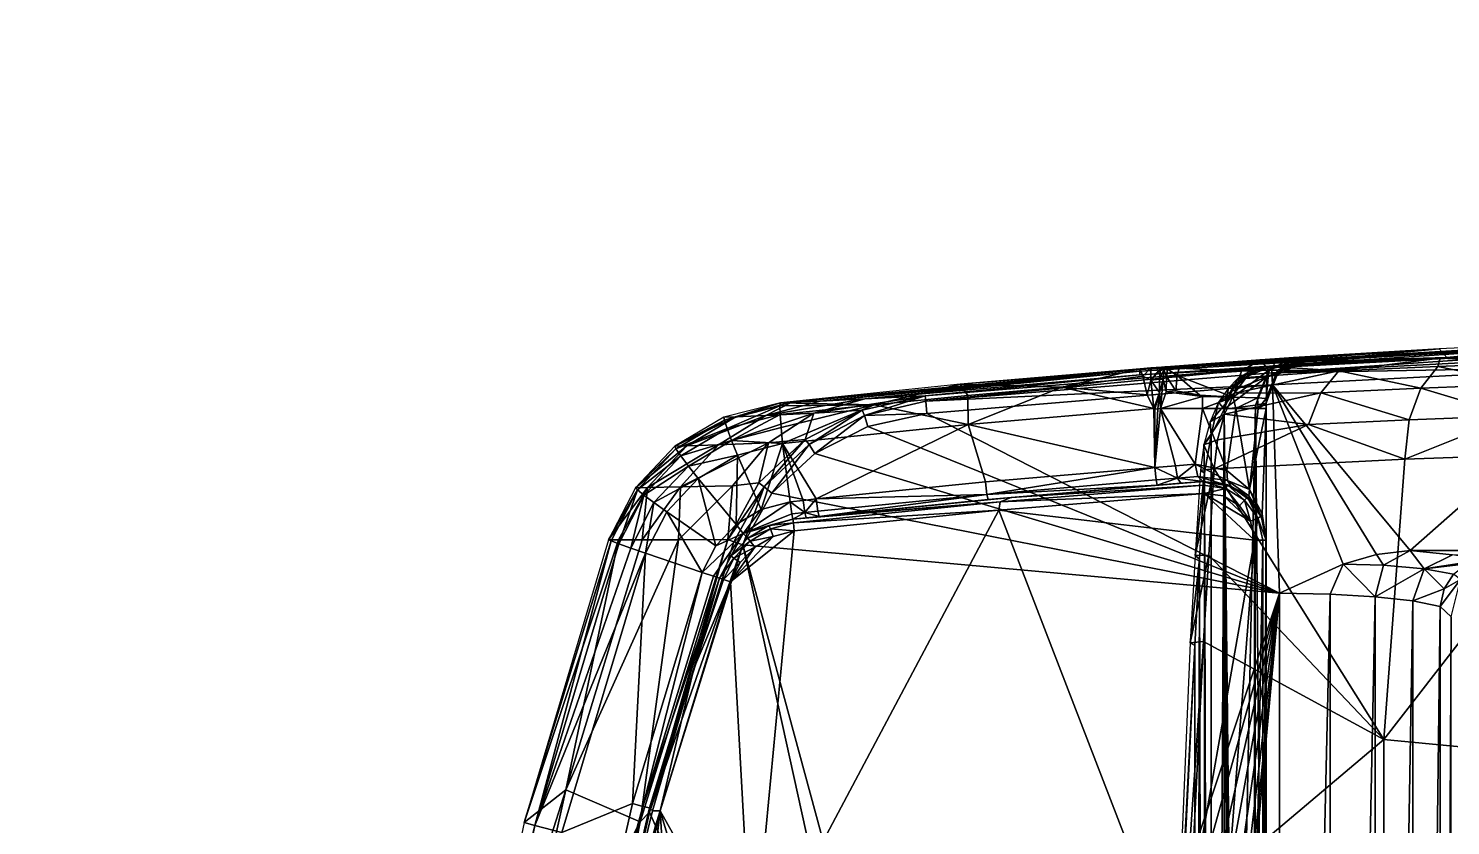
# Model space of a CAD drawing. Units: millimetres at full size, sheet at 1:50. Extents: x -9750 to 9750, y -6680 to 6675.
# Drawn here: x -4336.6 to -4094.4, y 4188.8 to 4324.6 of the extents above; entities that cross this region are included whole.
import ezdxf

# ---------------------------------------------------------------- set-up
doc = ezdxf.new("R2010")
doc.units = ezdxf.units.MM
doc.header["$LTSCALE"] = 50
doc.layers.add('0-A_汎用オブジェクト（実装）', color=4, linetype='Continuous')

msp = doc.modelspace()

# ---------------------------------------------------------------- wipeouts: each hides what was drawn before it
msp.add_wipeout([(-5115.77, 3745.05), (-4015.77, 3745.05), (-4015.77, 5120.05), (-4015.77, 5120.05)])

# ---------------------------------------------------------------- next in the draw order: wipeouts: each hides what was drawn before it
msp.add_wipeout([(-5115.77, 3745.05), (-4015.77, 5120.05), (-5115.77, 5120.05), (-5115.77, 5120.05)])

# ---------------------------------------------------------------- next in the draw order: linework, layer by layer
at = {"layer": '0-A_汎用オブジェクト（実装）'}
for p, q in [((-4125.77, 4261.54), (-4125.77, 4260.68)), ((-4125.77, 4237.35), (-4125.77, 4261.29)), ((-4125.77, 4261.29), (-4125.77, 4157.32)), ((-4125.77, 4261.29), (-4125.77, 4157.32)), ((-4125.77, 4078.44), (-4125.77, 4260.75)), ((-4136.5, 4247.38), (-4140.34, 4247.1)), ((-4132.51, 4246.87), (-4136.5, 4247.38)), ((-4126.56, 4241.32), (-4125.77, 4237.41)), ((-4125.77, 4157.32), (-4125.77, 4237.41)), ((-4125.77, 4237.41), (-4125.77, 4157.32))]:
    msp.add_line(p, q, dxfattribs=at)
for points in [[(-4065.77, 4271.01), (-4065.77, 4271.37), (-4147.28, 4266.51)], [(-4065.77, 4271.37), (-4096.3, 4269.98), (-4147.28, 4266.51)], [(-4147.28, 4265.59), (-4065.77, 4269.95), (-4065.77, 4271.01)], [(-4065.77, 4271.01), (-4147.28, 4266.17), (-4147.28, 4265.59)], [(-4147.28, 4266.51), (-4147.28, 4266.17), (-4065.77, 4271.01)], [(-4096.3, 4269.98), (-4126.82, 4268.13), (-4147.28, 4266.51)], [(-4147.28, 4265.59), (-4065.77, 4269.95), (-4124.86, 4266.84)], [(-4123.53, 4268.35), (-4126.82, 4268.13), (-4096.3, 4269.98)], [(-4065.77, 4269.95), (-4124.86, 4266.84), (-4124.8, 4265.94)], [(-4065.77, 4269.04), (-4065.77, 4269.95), (-4124.8, 4265.94)], [(-4121.12, 4268.51), (-4123.53, 4268.35), (-4096.3, 4269.98)], [(-4119.63, 4268.6), (-4121.12, 4268.51), (-4096.3, 4269.98)], [(-4096.3, 4269.98), (-4119.63, 4268.6), (-4119.12, 4268.62)], [(-4119.12, 4268.37), (-4096.3, 4269.98), (-4119.12, 4268.62)], [(-4119.12, 4267.84), (-4096.3, 4269.98), (-4119.12, 4268.37)], [(-4095.04, 4268.52), (-4096.3, 4269.98), (-4119.12, 4267.84)], [(-4096.3, 4269.98), (-4095.04, 4268.52), (-4065.77, 4271.37)], [(-4065.77, 4271.37), (-4095.04, 4268.52), (-4065.77, 4270.9)], [(-4065.77, 4270.9), (-4095.04, 4268.52), (-4065.77, 4269.49)], [(-4126.82, 4268.13), (-4134.48, 4267.58), (-4147.28, 4266.51)], [(-4147.28, 4266.51), (-4134.48, 4267.58), (-4143.6, 4266.9)], [(-4143.6, 4266.9), (-4140.22, 4267.13), (-4134.48, 4267.58)], [(-4126.82, 4268.13), (-4140.47, 4266.9), (-4140.58, 4266.71)], [(-4126.82, 4268.13), (-4140.58, 4266.71), (-4130, 4266.19)], [(-4140.47, 4266.9), (-4126.82, 4268.13), (-4140.35, 4267.04)], [(-4140.35, 4267.04), (-4126.82, 4268.13), (-4140.22, 4267.13)], [(-4140.22, 4267.13), (-4126.82, 4268.13), (-4134.48, 4267.58)], [(-4125.32, 4266.36), (-4126.82, 4268.13), (-4130, 4266.19)], [(-4125.32, 4266.36), (-4121.12, 4268.51), (-4123.53, 4268.35), (-4125.32, 4266.36), (-4123.53, 4268.35), (-4126.82, 4268.13)], [(-4123.85, 4265.61), (-4119.12, 4267.84), (-4125.69, 4265.24)], [(-4119.12, 4267.84), (-4120.58, 4267.53), (-4125.69, 4265.24)], [(-4125.69, 4265.24), (-4120.58, 4267.53), (-4124.91, 4267.01)], [(-4125.32, 4266.36), (-4119.12, 4268.62), (-4119.63, 4268.6)], [(-4119.12, 4268.62), (-4125.32, 4266.36), (-4123.85, 4266.39)], [(-4125.32, 4266.36), (-4119.63, 4268.6), (-4121.12, 4268.51)], [(-4095.04, 4268.52), (-4120.58, 4267.53), (-4124.91, 4267.01)], [(-4095.04, 4268.52), (-4124.91, 4267.01), (-4096.15, 4268.42)], [(-4113.38, 4266.24), (-4096.15, 4268.42), (-4124.91, 4267.01)], [(-4065.77, 4266.95), (-4065.77, 4269.04), (-4124.8, 4265.94)], [(-4123.86, 4266.3), (-4119.12, 4268.62), (-4123.85, 4266.39)], [(-4123.86, 4266.3), (-4119.12, 4268.37), (-4119.12, 4268.62)], [(-4119.12, 4268.37), (-4123.86, 4266.3), (-4123.86, 4266.01)], [(-4123.86, 4266.01), (-4119.12, 4267.84), (-4119.12, 4268.37)], [(-4119.12, 4267.84), (-4123.86, 4266.01), (-4123.85, 4265.61)], [(-4120.58, 4267.53), (-4095.04, 4268.52), (-4119.12, 4267.84)], [(-4096.15, 4268.42), (-4113.38, 4266.24), (-4096.56, 4267.01)], [(-4079.23, 4267.68), (-4096.15, 4268.42), (-4096.56, 4267.01)], [(-4096.56, 4267.01), (-4081.86, 4264), (-4079.23, 4267.68)], [(-4065.77, 4269.49), (-4095.04, 4268.52), (-4096.15, 4268.42)], [(-4096.15, 4268.42), (-4079.23, 4267.68), (-4065.77, 4269.49)], [(-4208.51, 4260.83), (-4218.13, 4258.36), (-4216.12, 4258.43), (-4208.51, 4260.83), (-4206.58, 4260.89), (-4147.28, 4266.51)], [(-4177.9, 4263.96), (-4208.51, 4260.83), (-4147.28, 4266.51)], [(-4147.28, 4266.51), (-4206.58, 4260.89), (-4201.75, 4261.11)], [(-4201.75, 4261.11), (-4147.28, 4266.17), (-4147.28, 4266.51)], [(-4201.75, 4261.11), (-4194.13, 4261.48), (-4147.28, 4266.17)], [(-4147.28, 4265.59), (-4147.28, 4266.17), (-4194.13, 4261.48)], [(-4194.13, 4261.48), (-4183.83, 4261.99), (-4147.28, 4265.59)], [(-4124.86, 4266.84), (-4183.83, 4261.99), (-4183.74, 4261.08)], [(-4183.83, 4261.99), (-4124.86, 4266.84), (-4147.28, 4265.59)], [(-4183.74, 4261.08), (-4124.8, 4265.94), (-4124.86, 4266.84)], [(-4124.71, 4263.85), (-4124.8, 4265.94), (-4183.74, 4261.08)], [(-4147.28, 4266.51), (-4147.23, 4266.62), (-4177.9, 4263.96)], [(-4177.9, 4263.96), (-4160.55, 4263.48), (-4147.23, 4266.62)], [(-4147.23, 4266.62), (-4160.55, 4263.48), (-4146.8, 4265.34)], [(-4160.55, 4263.48), (-4146.02, 4262.17), (-4146.8, 4265.34)], [(-4143.6, 4266.9), (-4145.41, 4266.76), (-4147.28, 4266.51)], [(-4145.41, 4266.76), (-4147.23, 4266.62), (-4147.28, 4266.51)], [(-4146.8, 4265.34), (-4145.41, 4266.76), (-4147.23, 4266.62)], [(-4145.41, 4266.76), (-4145.42, 4264.68), (-4143.6, 4266.9), (-4145.41, 4266.76), (-4146.8, 4265.34), (-4145.42, 4264.68)], [(-4146.02, 4262.17), (-4145.42, 4264.68), (-4146.8, 4265.34)], [(-4143.6, 4266.9), (-4145.42, 4264.68), (-4143.83, 4266.33)], [(-4143.83, 4266.33), (-4145.42, 4264.68), (-4143.94, 4264.81)], [(-4145.42, 4264.68), (-4143.92, 4262.57), (-4143.94, 4264.81)], [(-4143.21, 4266.43), (-4143.83, 4266.33), (-4143.94, 4264.81)], [(-4143.21, 4266.43), (-4143.94, 4264.81), (-4143.34, 4264.86)], [(-4143.34, 4264.86), (-4143.94, 4264.81), (-4143.92, 4262.57)], [(-4143.76, 4259.82), (-4143.34, 4264.86), (-4143.92, 4262.57)], [(-4143.1, 4266.83), (-4143.6, 4266.9), (-4143.83, 4266.33)], [(-4143.1, 4266.83), (-4143.83, 4266.33), (-4143.16, 4266.66)], [(-4143.83, 4266.33), (-4143.21, 4266.43), (-4143.16, 4266.66)], [(-4142.82, 4262.66), (-4143.34, 4264.86), (-4143.76, 4259.82)], [(-4140.22, 4267.13), (-4143.6, 4266.9), (-4142.4, 4266.96)], [(-4142.4, 4266.96), (-4143.6, 4266.9), (-4143.03, 4266.92)], [(-4143.6, 4266.9), (-4143.1, 4266.83), (-4143.03, 4266.92)], [(-4142.78, 4265.3), (-4143.21, 4266.43), (-4143.34, 4264.86)], [(-4143.34, 4264.86), (-4142.82, 4262.66), (-4142.78, 4265.3)], [(-4142.6, 4266.55), (-4143.16, 4266.66), (-4143.21, 4266.43)], [(-4143.21, 4266.43), (-4142.78, 4265.3), (-4142.6, 4266.55)], [(-4142.54, 4266.74), (-4143.1, 4266.83), (-4143.16, 4266.66)], [(-4143.16, 4266.66), (-4142.6, 4266.55), (-4142.54, 4266.74)], [(-4142.47, 4266.88), (-4143.03, 4266.92), (-4143.1, 4266.83)], [(-4143.1, 4266.83), (-4142.54, 4266.74), (-4142.47, 4266.88)], [(-4143.03, 4266.92), (-4142.47, 4266.88), (-4142.4, 4266.96)], [(-4141.18, 4262.82), (-4142.78, 4265.3), (-4142.82, 4262.66)], [(-4140.95, 4265.45), (-4142.6, 4266.55), (-4142.78, 4265.3)], [(-4142.78, 4265.3), (-4141.18, 4262.82), (-4140.95, 4265.45)], [(-4140.58, 4266.71), (-4142.54, 4266.74), (-4142.6, 4266.55)], [(-4142.6, 4266.55), (-4140.95, 4265.45), (-4140.58, 4266.71)], [(-4140.47, 4266.9), (-4142.47, 4266.88), (-4142.54, 4266.74)], [(-4142.54, 4266.74), (-4140.58, 4266.71), (-4140.47, 4266.9)], [(-4140.35, 4267.04), (-4142.4, 4266.96), (-4142.47, 4266.88)], [(-4142.47, 4266.88), (-4140.47, 4266.9), (-4140.35, 4267.04)], [(-4142.4, 4266.96), (-4140.35, 4267.04), (-4140.22, 4267.13)], [(-4137.08, 4262.13), (-4140.95, 4265.45), (-4141.18, 4262.82)], [(-4130, 4266.19), (-4140.58, 4266.71), (-4140.95, 4265.45)], [(-4130, 4266.19), (-4140.95, 4265.45), (-4131.42, 4261.78)], [(-4131.42, 4261.78), (-4140.95, 4265.45), (-4137.08, 4262.13)], [(-4132.22, 4263.32), (-4133.89, 4260.89), (-4129.16, 4265.14)], [(-4129.16, 4265.14), (-4133.89, 4260.89), (-4131.19, 4262.46)], [(-4132.91, 4259.72), (-4127.57, 4260.38), (-4125.69, 4265.24)], [(-4131.93, 4262.67), (-4132.91, 4259.72), (-4125.69, 4265.24)], [(-4132.91, 4259.72), (-4130.6, 4264.94), (-4131.93, 4262.67)], [(-4130.6, 4264.94), (-4132.22, 4263.32), (-4132.91, 4259.72)], [(-4129.16, 4265.14), (-4130.6, 4264.94), (-4132.22, 4263.32)], [(-4131.93, 4262.67), (-4128.79, 4266.04), (-4130.06, 4264.91)], [(-4128.79, 4266.04), (-4130.6, 4264.94), (-4131.93, 4262.67)], [(-4130.06, 4264.91), (-4131.93, 4262.67), (-4125.69, 4265.24)], [(-4125.32, 4266.36), (-4130, 4266.19), (-4131.42, 4261.78)], [(-4127.23, 4261.66), (-4125.32, 4266.36), (-4131.42, 4261.78)], [(-4131.19, 4262.46), (-4113.38, 4266.24), (-4129.16, 4265.14)], [(-4113.38, 4266.24), (-4131.19, 4262.46), (-4116.46, 4262.53)], [(-4130.6, 4264.94), (-4127.21, 4266.42), (-4128.79, 4266.04)], [(-4127.21, 4266.42), (-4130.6, 4264.94), (-4129.16, 4265.14)], [(-4124.91, 4267.01), (-4130.06, 4264.91), (-4125.69, 4265.24)], [(-4128.79, 4266.04), (-4130.06, 4264.91), (-4124.91, 4267.01)], [(-4129.16, 4265.14), (-4113.38, 4266.24), (-4127.21, 4266.42)], [(-4124.91, 4267.01), (-4128.79, 4266.04), (-4127.21, 4266.42)], [(-4125.69, 4265.24), (-4127.57, 4260.38), (-4125.77, 4260.75)], [(-4125.77, 4261.54), (-4125.32, 4266.36), (-4127.23, 4261.66)], [(-4127.21, 4266.42), (-4113.38, 4266.24), (-4124.91, 4267.01)], [(-4123.85, 4266.39), (-4125.32, 4266.36), (-4125.77, 4261.54)], [(-4125.77, 4261.54), (-4123.86, 4266.3), (-4123.85, 4266.39)], [(-4123.86, 4266.3), (-4125.77, 4261.29), (-4123.86, 4266.01)], [(-4125.77, 4260.75), (-4123.86, 4266.01), (-4125.77, 4261.29)], [(-4123.85, 4265.61), (-4123.86, 4266.01), (-4125.77, 4260.75)], [(-4125.69, 4265.24), (-4125.77, 4260.75), (-4123.85, 4265.61)], [(-4124.8, 4265.94), (-4124.71, 4263.85), (-4065.77, 4266.95)], [(-4101.24, 4235.62), (-4065.77, 4266.95), (-4124.71, 4263.85)], [(-4099.42, 4263.32), (-4113.38, 4266.24), (-4116.46, 4262.53)], [(-4113.38, 4266.24), (-4099.42, 4263.32), (-4096.56, 4267.01)], [(-4101.24, 4235.62), (-4065.77, 4235.62), (-4065.77, 4266.95)], [(-4081.86, 4264), (-4096.56, 4267.01), (-4099.42, 4263.32)], [(-4208.51, 4260.83), (-4192.56, 4260.48), (-4177.9, 4263.96)], [(-4176.56, 4262.05), (-4177.9, 4263.96), (-4192.56, 4260.48)], [(-4183.74, 4261.08), (-4183.54, 4259.01), (-4124.71, 4263.85)], [(-4124.71, 4263.85), (-4183.54, 4259.01), (-4123.49, 4228.39)], [(-4160.55, 4263.48), (-4177.9, 4263.96), (-4176.56, 4262.05)], [(-4176.53, 4257.09), (-4160.55, 4263.48), (-4176.56, 4262.05)], [(-4160.55, 4263.48), (-4176.53, 4257.09), (-4144.89, 4259.81)], [(-4146.02, 4262.17), (-4160.55, 4263.48), (-4144.89, 4259.81)], [(-4144.89, 4259.81), (-4145.42, 4264.68), (-4146.02, 4262.17)], [(-4143.92, 4262.57), (-4145.42, 4264.68), (-4144.89, 4259.81)], [(-4144.72, 4259.72), (-4143.92, 4262.57), (-4144.89, 4259.81)], [(-4144.24, 4259.77), (-4143.92, 4262.57), (-4144.72, 4259.72)], [(-4143.92, 4262.57), (-4144.24, 4259.77), (-4143.76, 4259.82)], [(-4143.76, 4259.82), (-4136.63, 4261.87), (-4142.82, 4262.66)], [(-4142.82, 4262.66), (-4136.63, 4261.87), (-4141.18, 4262.82)], [(-4141.18, 4262.82), (-4136.63, 4261.87), (-4137.08, 4262.13)], [(-4131.19, 4262.46), (-4133.89, 4260.89), (-4135.32, 4257.59)], [(-4131.19, 4262.46), (-4135.32, 4257.59), (-4132.85, 4258.85)], [(-4132.91, 4259.72), (-4132.22, 4263.32), (-4133.89, 4260.89)], [(-4132.85, 4258.85), (-4116.46, 4262.53), (-4131.19, 4262.46)], [(-4132.85, 4258.85), (-4118.6, 4257.09), (-4116.46, 4262.53)], [(-4112.67, 4233.32), (-4106.98, 4234.98), (-4124.71, 4263.85)], [(-4124.71, 4263.85), (-4123.49, 4228.39), (-4112.67, 4233.32)], [(-4124.71, 4263.85), (-4106.98, 4234.98), (-4101.24, 4235.62)], [(-4101.42, 4257.9), (-4116.46, 4262.53), (-4118.6, 4257.09)], [(-4116.46, 4262.53), (-4101.42, 4257.9), (-4099.42, 4263.32)], [(-4083.71, 4258.59), (-4099.42, 4263.32), (-4101.42, 4257.9)], [(-4099.42, 4263.32), (-4083.71, 4258.59), (-4081.86, 4264)], [(-4218.13, 4258.36), (-4218.05, 4257.83), (-4208.51, 4260.83)], [(-4218.05, 4257.83), (-4208.6, 4260.28), (-4208.51, 4260.83)], [(-4217.59, 4256.44), (-4208.6, 4260.28), (-4218.05, 4257.83)], [(-4217.59, 4256.44), (-4208.55, 4258.79), (-4208.6, 4260.28)], [(-4206.58, 4260.89), (-4216.12, 4258.43), (-4210.96, 4258.67)], [(-4216.12, 4258.43), (-4206.58, 4260.89), (-4208.51, 4260.83)], [(-4210.96, 4258.67), (-4202.81, 4259.04), (-4194.13, 4261.48)], [(-4194.13, 4261.48), (-4201.75, 4261.11), (-4210.96, 4258.67)], [(-4210.96, 4258.67), (-4201.75, 4261.11), (-4206.58, 4260.89)], [(-4208.6, 4260.28), (-4192.56, 4260.48), (-4208.51, 4260.83)], [(-4208.55, 4258.79), (-4192.56, 4260.48), (-4208.6, 4260.28)], [(-4192.56, 4260.48), (-4208.55, 4258.79), (-4208.38, 4256.58)], [(-4208.12, 4253.88), (-4192.56, 4260.48), (-4208.38, 4256.58)], [(-4176.53, 4257.09), (-4192.56, 4260.48), (-4208.12, 4253.88)], [(-4194.6, 4259.56), (-4183.83, 4261.99), (-4202.81, 4259.04)], [(-4183.83, 4261.99), (-4194.13, 4261.48), (-4202.81, 4259.04)], [(-4183.83, 4261.99), (-4194.6, 4259.56), (-4194.2, 4258.65)], [(-4183.74, 4261.08), (-4183.83, 4261.99), (-4194.2, 4258.65)], [(-4183.54, 4259.01), (-4183.74, 4261.08), (-4194.2, 4258.65)], [(-4192.56, 4260.48), (-4176.53, 4257.09), (-4176.56, 4262.05)], [(-4136.63, 4261.87), (-4143.76, 4259.82), (-4136.64, 4259.82)], [(-4136.63, 4261.87), (-4131.42, 4261.78), (-4137.08, 4262.13)], [(-4136.64, 4259.82), (-4131.42, 4261.78), (-4136.63, 4261.87)], [(-4130.93, 4259.82), (-4131.42, 4261.78), (-4136.64, 4259.82)], [(-4133.89, 4260.89), (-4135.32, 4257.59), (-4135.14, 4255.32)], [(-4133.89, 4260.89), (-4135.14, 4255.32), (-4132.91, 4259.72)], [(-4127.57, 4260.38), (-4132.91, 4259.72), (-4131.13, 4090.93)], [(-4131.42, 4261.78), (-4130.93, 4259.82), (-4127.23, 4261.66)], [(-4131.13, 4090.93), (-4127.74, 4087.83), (-4127.57, 4260.38)], [(-4127.14, 4259.82), (-4127.23, 4261.66), (-4130.93, 4259.82)], [(-4127.57, 4260.38), (-4127.74, 4087.83), (-4126.03, 4082.47)], [(-4126.03, 4082.47), (-4125.77, 4260.75), (-4127.57, 4260.38)], [(-4127.23, 4261.66), (-4127.14, 4259.82), (-4125.77, 4261.54)], [(-4127.14, 4259.82), (-4125.77, 4260.68), (-4125.77, 4261.54)], [(-4125.77, 4260.68), (-4127.14, 4259.82), (-4125.77, 4259.82)], [(-4126.03, 4082.47), (-4125.83, 4080.52), (-4125.77, 4260.75)], [(-4125.83, 4080.52), (-4125.77, 4078.44), (-4125.77, 4260.75)], [(-4226.51, 4253.4), (-4224.45, 4253.47), (-4216.12, 4258.43)], [(-4216.12, 4258.43), (-4218.13, 4258.36), (-4226.51, 4253.4)], [(-4226.51, 4253.4), (-4218.05, 4257.83), (-4218.13, 4258.36)], [(-4226.51, 4253.4), (-4226.29, 4252.94), (-4218.05, 4257.83)], [(-4217.59, 4256.44), (-4218.05, 4257.83), (-4226.29, 4252.94)], [(-4224.45, 4253.47), (-4219.07, 4253.67), (-4210.96, 4258.67)], [(-4210.96, 4258.67), (-4216.12, 4258.43), (-4224.45, 4253.47)], [(-4219.07, 4253.67), (-4210.55, 4253.97), (-4202.81, 4259.04)], [(-4202.81, 4259.04), (-4210.96, 4258.67), (-4219.07, 4253.67)], [(-4216.82, 4254.4), (-4208.55, 4258.79), (-4217.59, 4256.44)], [(-4216.82, 4254.4), (-4208.38, 4256.58), (-4208.55, 4258.79)], [(-4204.29, 4254.56), (-4202.81, 4259.04), (-4210.55, 4253.97)], [(-4194.6, 4259.56), (-4204.29, 4254.56), (-4203.62, 4253.71)], [(-4204.29, 4254.56), (-4194.6, 4259.56), (-4202.81, 4259.04)], [(-4194.6, 4259.56), (-4203.62, 4253.71), (-4194.2, 4258.65)], [(-4194.2, 4258.65), (-4203.62, 4253.71), (-4202.65, 4252.19)], [(-4194.2, 4258.65), (-4202.65, 4252.19), (-4193.61, 4256.77)], [(-4194.2, 4258.65), (-4193.61, 4256.77), (-4183.54, 4259.01)], [(-4183.54, 4259.01), (-4193.61, 4256.77), (-4123.49, 4228.39)], [(-4144.72, 4249.78), (-4144.89, 4259.81), (-4176.53, 4257.09)], [(-4144.89, 4259.81), (-4144.72, 4249.78), (-4144.72, 4259.72)], [(-4144.24, 4259.77), (-4144.72, 4249.78), (-4143.76, 4259.82)], [(-4141.24, 4250.09), (-4143.76, 4259.82), (-4144.72, 4249.78)], [(-4144.72, 4249.78), (-4144.24, 4259.77), (-4144.72, 4259.72)], [(-4137.9, 4250.38), (-4143.76, 4259.82), (-4141.24, 4250.09)], [(-4137.9, 4250.38), (-4136.64, 4259.82), (-4143.76, 4259.82)], [(-4136.64, 4259.82), (-4137.9, 4250.38), (-4132.5, 4249.3)], [(-4132.5, 4249.3), (-4130.93, 4259.82), (-4136.64, 4259.82)], [(-4132.85, 4258.85), (-4135.32, 4257.59), (-4136.38, 4253.66)], [(-4132.85, 4258.85), (-4136.38, 4253.66), (-4134.05, 4254.49)], [(-4135.32, 4257.59), (-4136.38, 4253.66), (-4135.14, 4255.32)], [(-4132.91, 4259.72), (-4135.14, 4255.32), (-4135.14, 3827.41)], [(-4135.14, 3827.41), (-4132.91, 3823.02), (-4132.91, 4259.72)], [(-4118.6, 4257.09), (-4132.85, 4258.85), (-4134.05, 4254.49)], [(-4131.41, 4091.03), (-4131.13, 4090.93), (-4132.91, 4259.72)], [(-4131.69, 4091.12), (-4131.41, 4091.03), (-4132.91, 4259.72)], [(-4132.91, 4259.72), (-4132.91, 3823.02), (-4131.69, 3991.61)], [(-4131.69, 3991.61), (-4131.69, 4091.12), (-4132.91, 4259.72)], [(-4130.93, 4259.82), (-4132.5, 4249.3), (-4128.64, 4246.06)], [(-4130.93, 4259.82), (-4128.64, 4246.06), (-4127.14, 4259.82)], [(-4128.64, 4246.06), (-4125.77, 4259.82), (-4127.14, 4259.82)], [(-4125.77, 4259.82), (-4128.64, 4246.06), (-4126.47, 4241.9)], [(-4125.77, 4259.82), (-4126.47, 4241.9), (-4125.77, 4237.35)], [(-4118.6, 4257.09), (-4102.19, 4251.19), (-4101.42, 4257.9)], [(-4102.19, 4251.19), (-4083.71, 4258.59), (-4101.42, 4257.9)], [(-4083.71, 4258.59), (-4102.19, 4251.19), (-4067.77, 4252.39)], [(-4225.46, 4251.76), (-4217.59, 4256.44), (-4226.29, 4252.94)], [(-4216.82, 4254.4), (-4217.59, 4256.44), (-4225.46, 4251.76)], [(-4216.82, 4254.4), (-4208.12, 4253.88), (-4208.38, 4256.58)], [(-4202.39, 4244.43), (-4176.53, 4257.09), (-4208.12, 4253.88)], [(-4193.61, 4256.77), (-4202.65, 4252.19), (-4123.49, 4228.39)], [(-4176.53, 4257.09), (-4202.39, 4244.43), (-4173.58, 4247.32)], [(-4144.72, 4249.78), (-4176.53, 4257.09), (-4173.58, 4247.32)], [(-4136.38, 4253.66), (-4136.3, 4248.83), (-4135.14, 4255.32)], [(-4135.14, 3827.41), (-4135.14, 4255.32), (-4136.3, 4248.83)], [(-4118.6, 4257.09), (-4134.05, 4254.49), (-4134.66, 4249.57)], [(-4102.19, 4251.19), (-4118.6, 4257.09), (-4134.66, 4249.57)], [(-4233.2, 4246.31), (-4237.75, 4237.48), (-4231.11, 4246.36), (-4233.2, 4246.31), (-4231.11, 4246.36), (-4224.45, 4253.47)], [(-4224.45, 4253.47), (-4226.51, 4253.4), (-4233.2, 4246.31)], [(-4233.2, 4246.31), (-4226.29, 4252.94), (-4226.51, 4253.4)], [(-4233.2, 4246.31), (-4232.86, 4245.97), (-4226.29, 4252.94)], [(-4225.46, 4251.76), (-4226.29, 4252.94), (-4232.86, 4245.97)], [(-4231.11, 4246.36), (-4225.54, 4246.48), (-4219.07, 4253.67)], [(-4219.07, 4253.67), (-4224.45, 4253.47), (-4231.11, 4246.36)], [(-4225.54, 4246.48), (-4216.68, 4246.65), (-4210.55, 4253.97)], [(-4210.55, 4253.97), (-4219.07, 4253.67), (-4225.54, 4246.48)], [(-4224.16, 4250.03), (-4216.82, 4254.4), (-4225.46, 4251.76)], [(-4224.16, 4250.03), (-4215.81, 4251.9), (-4216.82, 4254.4)], [(-4216.82, 4254.4), (-4215.81, 4251.9), (-4208.12, 4253.88)], [(-4210.55, 4253.97), (-4216.68, 4246.65), (-4212.16, 4247.16)], [(-4211.77, 4242.65), (-4208.12, 4253.88), (-4215.81, 4251.9)], [(-4204.29, 4254.56), (-4211.27, 4246.47), (-4203.62, 4253.71), (-4204.29, 4254.56), (-4212.16, 4247.16), (-4211.27, 4246.47)], [(-4210.55, 4253.97), (-4212.16, 4247.16), (-4204.29, 4254.56)], [(-4208.12, 4253.88), (-4211.77, 4242.65), (-4206.85, 4243.94)], [(-4203.62, 4253.71), (-4211.27, 4246.47), (-4209.98, 4245.41)], [(-4203.62, 4253.71), (-4209.98, 4245.41), (-4202.65, 4252.19)], [(-4204.62, 4244.19), (-4208.12, 4253.88), (-4206.85, 4243.94)], [(-4202.39, 4244.43), (-4208.12, 4253.88), (-4204.62, 4244.19)], [(-4136.38, 4253.66), (-4136.95, 4249.32), (-4136.3, 4248.83)], [(-4136.38, 4253.66), (-4136.95, 4249.32), (-4134.66, 4249.57)], [(-4134.05, 4254.49), (-4136.38, 4253.66), (-4134.66, 4249.57)], [(-4231.75, 4245.1), (-4225.46, 4251.76), (-4232.86, 4245.97)], [(-4224.16, 4250.03), (-4225.46, 4251.76), (-4231.75, 4245.1)], [(-4224.16, 4250.03), (-4222.51, 4247.93), (-4215.81, 4251.9)], [(-4216.06, 4240.09), (-4215.81, 4251.9), (-4222.51, 4247.93)], [(-4215.81, 4251.9), (-4216.06, 4240.09), (-4211.77, 4242.65)], [(-4202.65, 4252.19), (-4209.98, 4245.41), (-4123.49, 4228.39)], [(-4141.24, 4250.09), (-4140.89, 4247.96), (-4137.9, 4250.38)], [(-4140.89, 4247.96), (-4137.41, 4248.23), (-4137.9, 4250.38)], [(-4137.41, 4248.23), (-4131.73, 4246.56), (-4132.35, 4247.57), (-4137.41, 4248.23), (-4132.35, 4247.57), (-4137.9, 4250.38)], [(-4137.9, 4250.38), (-4132.35, 4247.57), (-4132.5, 4249.3)], [(-4134.66, 4249.57), (-4105.77, 4203.43), (-4102.19, 4251.19)], [(-4102.19, 4251.19), (-4105.77, 4203.43), (-4067.77, 4252.39)], [(-4067.77, 4252.39), (-4105.77, 4203.43), (-4067.77, 4199.83)], [(-4230.03, 4243.82), (-4224.16, 4250.03), (-4231.75, 4245.1)], [(-4230.03, 4243.82), (-4222.51, 4247.93), (-4224.16, 4250.03)], [(-4230.03, 4243.82), (-4227.87, 4242.26), (-4222.51, 4247.93)], [(-4219.48, 4236.44), (-4222.51, 4247.93), (-4227.87, 4242.26)], [(-4222.51, 4247.93), (-4219.48, 4236.44), (-4216.06, 4240.09)], [(-4173.33, 4245.2), (-4144.72, 4249.78), (-4173.58, 4247.32)], [(-4173.33, 4245.2), (-4144.51, 4247.66), (-4144.72, 4249.78)], [(-4144.72, 4249.78), (-4140.89, 4247.96), (-4141.24, 4250.09)], [(-4144.51, 4247.66), (-4140.89, 4247.96), (-4144.72, 4249.78)], [(-4144.33, 4246.79), (-4140.89, 4247.96), (-4144.51, 4247.66)], [(-4140.89, 4247.96), (-4144.33, 4246.79), (-4140.34, 4247.1)], [(-4140.89, 4247.96), (-4136.5, 4247.39), (-4137.41, 4248.23)], [(-4140.89, 4247.96), (-4140.34, 4247.1), (-4136.5, 4247.39)], [(-4136.95, 4249.32), (-4137.85, 4234.78), (-4134.66, 4249.57)], [(-4134.66, 4249.57), (-4137.85, 4234.78), (-4135.57, 4234.85)], [(-4136.3, 4248.83), (-4136.95, 4249.32), (-4137.85, 4234.78)], [(-4137.85, 4234.78), (-4137.13, 4234.17), (-4136.3, 4248.83)], [(-4131.73, 4246.56), (-4137.41, 4248.23), (-4136.5, 4247.39)], [(-4136.3, 3833.9), (-4136.3, 4248.83), (-4137.13, 4234.17)], [(-4136.3, 4248.83), (-4136.3, 3833.9), (-4135.14, 3827.41)], [(-4135.57, 4234.85), (-4105.77, 4203.43), (-4134.66, 4249.57)], [(-4132.35, 4247.57), (-4128.64, 4246.06), (-4132.5, 4249.3)], [(-4237.75, 4237.48), (-4236.05, 4237.45), (-4231.11, 4246.36)], [(-4237.75, 4237.48), (-4232.86, 4245.97), (-4233.2, 4246.31)], [(-4237.32, 4237.28), (-4232.86, 4245.97), (-4237.75, 4237.48)], [(-4236.01, 4236.79), (-4232.86, 4245.97), (-4237.32, 4237.28)], [(-4231.11, 4246.36), (-4236.05, 4237.45), (-4232.07, 4237.45)], [(-4236.01, 4236.79), (-4231.75, 4245.1), (-4232.86, 4245.97)], [(-4225.54, 4246.48), (-4232.07, 4237.45), (-4225.85, 4237.47)], [(-4232.07, 4237.45), (-4225.54, 4246.48), (-4231.11, 4246.36)], [(-4225.85, 4237.47), (-4217.47, 4237.5), (-4216.68, 4246.65)], [(-4216.68, 4246.65), (-4225.54, 4246.48), (-4225.85, 4237.47)], [(-4212.16, 4247.16), (-4217.47, 4237.5), (-4211.27, 4246.47)], [(-4216.68, 4246.65), (-4217.47, 4237.5), (-4212.16, 4247.16)], [(-4211.27, 4246.47), (-4217.47, 4237.5), (-4216.43, 4237.13)], [(-4211.27, 4246.47), (-4216.43, 4237.13), (-4214.92, 4236.59)], [(-4211.27, 4246.47), (-4214.92, 4236.59), (-4209.98, 4245.41)], [(-4209.98, 4245.41), (-4214.92, 4236.59), (-4123.49, 4228.39)], [(-4173.33, 4245.2), (-4173.58, 4247.32), (-4202.39, 4244.43)], [(-4173.33, 4245.2), (-4144.33, 4246.79), (-4144.51, 4247.66)], [(-4144.33, 4246.79), (-4173.33, 4245.2), (-4173.14, 4244.33)], [(-4169.23, 4244.68), (-4173.14, 4244.33), (-4144.33, 4246.79)], [(-4136.46, 4246.79), (-4171.06, 4243.93), (-4136.36, 4245.38)], [(-4136.46, 4246.79), (-4169.23, 4244.68), (-4171.06, 4243.93)], [(-4169.23, 4244.68), (-4136.46, 4246.79), (-4136.5, 4247.38)], [(-4144.33, 4246.79), (-4169.23, 4244.68), (-4136.5, 4247.38)], [(-4144.33, 4246.79), (-4136.5, 4247.38), (-4140.34, 4247.1)], [(-4136.5, 4247.39), (-4131.73, 4246.56), (-4132.51, 4246.87)], [(-4136.46, 4246.79), (-4132.66, 4246.21), (-4136.5, 4247.38)], [(-4132.66, 4246.21), (-4132.38, 4246.82), (-4136.5, 4247.38)], [(-4132.38, 4246.82), (-4132.51, 4246.87), (-4136.5, 4247.38)], [(-4136.36, 4245.38), (-4132.66, 4246.21), (-4136.46, 4246.79)], [(-4133.06, 4244.94), (-4132.66, 4246.21), (-4136.36, 4245.38)], [(-4130.32, 4243.27), (-4132.66, 4246.21), (-4133.06, 4244.94)], [(-4129.45, 4244.21), (-4132.38, 4246.82), (-4132.66, 4246.21)], [(-4130.32, 4243.27), (-4129.45, 4244.21), (-4132.66, 4246.21)], [(-4132.38, 4246.82), (-4132.51, 4246.87), (-4128.95, 4244.73)], [(-4128.95, 4244.73), (-4131.73, 4246.56), (-4132.51, 4246.87)], [(-4129.45, 4244.21), (-4128.96, 4244.73), (-4132.38, 4246.82)], [(-4128.95, 4244.73), (-4132.38, 4246.82), (-4128.96, 4244.73)], [(-4131.73, 4246.56), (-4128.73, 4244.96), (-4132.35, 4247.57)], [(-4128.64, 4246.06), (-4132.35, 4247.57), (-4128.73, 4244.96)], [(-4131.73, 4246.56), (-4128.31, 4244.07), (-4128.95, 4244.73)], [(-4128.73, 4244.96), (-4131.73, 4246.56), (-4128.31, 4244.07)], [(-4128.64, 4246.06), (-4128.73, 4244.96), (-4126.56, 4241.34)], [(-4128.64, 4246.06), (-4126.56, 4241.34), (-4126.47, 4241.9)], [(-4234, 4236.07), (-4231.75, 4245.1), (-4236.01, 4236.79)], [(-4234, 4236.07), (-4230.03, 4243.82), (-4231.75, 4245.1)], [(-4231.5, 4235.19), (-4230.03, 4243.82), (-4234, 4236.07)], [(-4230.03, 4243.82), (-4231.5, 4235.19), (-4227.87, 4242.26)], [(-4206.85, 4243.94), (-4214.84, 4238.57), (-4206.57, 4241.88)], [(-4214.84, 4238.57), (-4206.85, 4243.94), (-4211.77, 4242.65)], [(-4204.35, 4242.1), (-4204.62, 4244.19), (-4206.85, 4243.94)], [(-4206.57, 4241.88), (-4204.35, 4242.1), (-4206.85, 4243.94)], [(-4206.3, 4240.34), (-4171.06, 4243.93), (-4206.37, 4240.96)], [(-4206.37, 4240.96), (-4171.06, 4243.93), (-4204.14, 4241.2)], [(-4206.3, 4240.34), (-4171.28, 4242.49), (-4171.06, 4243.93)], [(-4204.35, 4242.1), (-4202.39, 4244.43), (-4204.62, 4244.19)], [(-4204.35, 4242.1), (-4202.12, 4242.32), (-4202.39, 4244.43)], [(-4204.14, 4241.2), (-4171.06, 4243.93), (-4201.92, 4241.45)], [(-4202.12, 4242.32), (-4173.33, 4245.2), (-4202.39, 4244.43)], [(-4201.92, 4241.45), (-4173.33, 4245.2), (-4202.12, 4242.32)], [(-4173.14, 4244.33), (-4173.33, 4245.2), (-4201.92, 4241.45)], [(-4201.92, 4241.45), (-4171.06, 4243.93), (-4169.23, 4244.68)], [(-4169.23, 4244.68), (-4173.14, 4244.33), (-4201.92, 4241.45)], [(-4127.77, 4237.41), (-4136.36, 4245.38), (-4171.28, 4242.49)], [(-4136.36, 4245.38), (-4171.06, 4243.93), (-4171.28, 4242.49)], [(-4136.36, 4245.38), (-4127.77, 4237.41), (-4128.46, 4240.66)], [(-4128.46, 4240.66), (-4133.06, 4244.94), (-4136.36, 4245.38)], [(-4133.06, 4244.94), (-4128.46, 4240.66), (-4130.32, 4243.27)], [(-4128.46, 4240.66), (-4129.45, 4244.21), (-4130.32, 4243.27)], [(-4127.22, 4241.15), (-4128.96, 4244.73), (-4129.45, 4244.21)], [(-4128.46, 4240.66), (-4127.22, 4241.15), (-4129.45, 4244.21)], [(-4127.22, 4241.15), (-4126.63, 4241.48), (-4128.96, 4244.73)], [(-4126.63, 4241.48), (-4128.95, 4244.73), (-4128.96, 4244.73)], [(-4128.95, 4244.73), (-4126.56, 4241.32), (-4126.63, 4241.48)], [(-4128.31, 4244.07), (-4128.95, 4244.73), (-4126.56, 4241.32)], [(-4128.31, 4244.07), (-4126.56, 4241.34), (-4128.73, 4244.96)], [(-4128.31, 4244.07), (-4126.39, 4240.85), (-4126.56, 4241.32)], [(-4126.56, 4241.34), (-4128.31, 4244.07), (-4126.39, 4240.85)], [(-4221.8, 4231.9), (-4227.87, 4242.26), (-4231.5, 4235.19)], [(-4227.87, 4242.26), (-4221.8, 4231.9), (-4219.48, 4236.44)], [(-4214.84, 4238.57), (-4211.77, 4242.65), (-4216.06, 4240.09)], [(-4206.57, 4241.88), (-4214.84, 4238.57), (-4206.37, 4240.96)], [(-4206.37, 4240.96), (-4210.47, 4239.9), (-4214.84, 4238.57)], [(-4171.28, 4242.49), (-4213.32, 4163.37), (-4140.77, 4163.37)], [(-4213.32, 4163.37), (-4171.28, 4242.49), (-4206.15, 4238.97)], [(-4210.47, 4239.9), (-4206.3, 4240.34), (-4206.37, 4240.96)], [(-4206.37, 4240.96), (-4204.35, 4242.1), (-4206.57, 4241.88)], [(-4204.14, 4241.2), (-4204.35, 4242.1), (-4206.37, 4240.96)], [(-4171.28, 4242.49), (-4206.3, 4240.34), (-4206.15, 4238.97)], [(-4204.35, 4242.1), (-4201.92, 4241.45), (-4202.12, 4242.32)], [(-4201.92, 4241.45), (-4204.35, 4242.1), (-4204.14, 4241.2)], [(-4127.77, 4237.41), (-4171.28, 4242.49), (-4140.77, 4163.37)], [(-4127.77, 4237.41), (-4127.22, 4241.15), (-4128.46, 4240.66)], [(-4127.22, 4241.15), (-4127.77, 4237.41), (-4126.35, 4237.41)], [(-4127.22, 4241.15), (-4125.77, 4237.41), (-4126.63, 4241.48)], [(-4127.22, 4241.15), (-4126.35, 4237.41), (-4125.77, 4237.41)], [(-4125.77, 4237.41), (-4126.56, 4241.32), (-4126.63, 4241.48)], [(-4126.56, 4241.34), (-4125.77, 4237.35), (-4126.47, 4241.9)], [(-4125.77, 4237.35), (-4126.39, 4240.85), (-4126.56, 4241.34)], [(-4126.39, 4240.85), (-4126.56, 4241.32), (-4125.77, 4237.35)], [(-4125.77, 4237.35), (-4125.77, 4237.41), (-4126.56, 4241.32)], [(-4214.84, 4238.57), (-4221.8, 4231.9), (-4219.92, 4231.27)], [(-4214.84, 4238.57), (-4219.48, 4236.44), (-4221.8, 4231.9)], [(-4214.84, 4238.57), (-4219.92, 4231.27), (-4218.86, 4230.94)], [(-4214.84, 4238.57), (-4216.06, 4240.09), (-4219.48, 4236.44)], [(-4216.92, 4234.73), (-4218.86, 4230.94), (-4214.84, 4238.57)], [(-4209.72, 4238.06), (-4217.01, 4230.3), (-4206.15, 4238.97)], [(-4217.01, 4230.3), (-4213.32, 4163.37), (-4206.15, 4238.97)], [(-4214.06, 4237.77), (-4214.84, 4238.57), (-4216.92, 4234.73)], [(-4210.47, 4239.9), (-4214.84, 4238.57), (-4214.06, 4237.77)], [(-4214.06, 4237.77), (-4210.21, 4239.31), (-4210.47, 4239.9)], [(-4210.21, 4239.31), (-4214.06, 4237.77), (-4213.67, 4237.25)], [(-4213.67, 4237.25), (-4209.72, 4238.06), (-4210.21, 4239.31)], [(-4206.3, 4240.34), (-4210.47, 4239.9), (-4210.21, 4239.31)], [(-4206.3, 4240.34), (-4210.21, 4239.31), (-4206.15, 4238.97)], [(-4206.15, 4238.97), (-4210.21, 4239.31), (-4209.72, 4238.06)], [(-4236.05, 4237.45), (-4237.75, 4237.48), (-4252.16, 4189.31)], [(-4252.16, 4189.31), (-4237.32, 4237.28), (-4237.75, 4237.48)], [(-4252.16, 4189.31), (-4245.07, 4194.89), (-4236.05, 4237.45)], [(-4250.34, 4188.82), (-4237.32, 4237.28), (-4252.16, 4189.31)], [(-4237.32, 4237.28), (-4250.34, 4188.82), (-4236.01, 4236.79)], [(-4236.01, 4236.79), (-4250.34, 4188.82), (-4234, 4236.07)], [(-4234, 4236.07), (-4250.34, 4188.82), (-4231.5, 4235.19)], [(-4225.85, 4237.47), (-4245.07, 4194.89), (-4232.4, 4189.44)], [(-4225.85, 4237.47), (-4232.07, 4237.45), (-4245.07, 4194.89)], [(-4232.07, 4237.45), (-4236.05, 4237.45), (-4245.07, 4194.89)], [(-4217.47, 4237.5), (-4232.4, 4189.44), (-4230.8, 4191.08)], [(-4232.4, 4189.44), (-4217.47, 4237.5), (-4225.85, 4237.47)], [(-4216.43, 4237.13), (-4217.47, 4237.5), (-4230.8, 4191.08)], [(-4214.92, 4236.59), (-4216.43, 4237.13), (-4230.8, 4191.08)], [(-4230.8, 4191.08), (-4229.77, 4188.75), (-4214.92, 4236.59)], [(-4214.92, 4236.59), (-4229.77, 4188.75), (-4180.77, 4081.6)], [(-4212.84, 4236.21), (-4217.01, 4230.3), (-4209.72, 4238.06)], [(-4217.01, 4230.3), (-4212.84, 4236.21), (-4215.33, 4233.58)], [(-4216.92, 4234.73), (-4213.67, 4237.25), (-4214.06, 4237.77)], [(-4213.67, 4237.25), (-4216.92, 4234.73), (-4216.44, 4234.34)], [(-4216.44, 4234.34), (-4212.84, 4236.21), (-4213.67, 4237.25)], [(-4212.84, 4236.21), (-4216.44, 4234.34), (-4215.33, 4233.58)], [(-4180.77, 4081.6), (-4172.66, 4080.79), (-4214.92, 4236.59)], [(-4172.66, 4080.79), (-4123.49, 4228.39), (-4214.92, 4236.59)], [(-4209.72, 4238.06), (-4213.67, 4237.25), (-4212.84, 4236.21)], [(-4133.6, 4161.78), (-4127.77, 4237.41), (-4140.77, 4163.37)], [(-4127.77, 4237.41), (-4133.6, 4161.78), (-4127.77, 4157.32)], [(-4126.35, 4237.41), (-4127.77, 4157.32), (-4126.35, 4157.32)], [(-4126.35, 4237.41), (-4127.77, 4237.41), (-4127.77, 4157.32)], [(-4125.77, 4237.41), (-4126.35, 4237.41), (-4126.35, 4157.32)], [(-4125.77, 4237.41), (-4126.35, 4157.32), (-4125.77, 4157.32)], [(-4231.5, 4235.19), (-4250.34, 4188.82), (-4245.74, 4187.58)], [(-4233.7, 4192.52), (-4231.5, 4235.19), (-4245.74, 4187.58)], [(-4231.5, 4235.19), (-4233.7, 4192.52), (-4221.8, 4231.9)], [(-4218.86, 4230.94), (-4216.44, 4234.34), (-4216.92, 4234.73)], [(-4218.21, 4230.71), (-4216.44, 4234.34), (-4218.86, 4230.94)], [(-4218.21, 4230.71), (-4215.33, 4233.58), (-4216.44, 4234.34)], [(-4215.33, 4233.58), (-4218.21, 4230.71), (-4217.01, 4230.3)], [(-4138.72, 4219.92), (-4135.57, 4234.85), (-4137.85, 4234.78)], [(-4135.57, 4234.85), (-4138.72, 4219.92), (-4136.43, 4220.13)], [(-4137.13, 4234.17), (-4137.85, 4234.78), (-4138.72, 4219.92)], [(-4138.72, 4219.92), (-4137.92, 4219.49), (-4137.13, 4234.17)], [(-4137.92, 3863.24), (-4137.13, 3848.56), (-4137.13, 4234.17)], [(-4137.13, 4234.17), (-4137.92, 4219.49), (-4137.92, 3863.24)], [(-4137.13, 4234.17), (-4137.13, 3848.56), (-4136.3, 3833.9)], [(-4105.77, 4203.43), (-4135.57, 4234.85), (-4136.43, 4220.13)], [(-4112.67, 4233.32), (-4123.49, 4228.39), (-4114.91, 4228.23)], [(-4112.67, 4233.32), (-4114.91, 4228.23), (-4107.2, 4227.77)], [(-4105.81, 4233.17), (-4106.98, 4234.98), (-4112.67, 4233.32)], [(-4107.2, 4227.77), (-4105.81, 4233.17), (-4112.67, 4233.32)], [(-4101.24, 4235.62), (-4106.98, 4234.98), (-4105.81, 4233.17)], [(-4101.24, 4235.62), (-4105.81, 4233.17), (-4098.89, 4232.5)], [(-4098.89, 4232.5), (-4094.04, 4234.93), (-4101.24, 4235.62)], [(-4065.77, 4235.62), (-4101.24, 4235.62), (-4094.04, 4234.93)], [(-4088.84, 4234.07), (-4094.04, 4234.93), (-4098.89, 4232.5)], [(-4091.61, 4233.35), (-4088.84, 4234.07), (-4098.89, 4232.5)], [(-4093.89, 4231.63), (-4091.61, 4233.35), (-4098.89, 4232.5)], [(-4231.92, 4192.05), (-4221.8, 4231.9), (-4233.7, 4192.52)], [(-4231.92, 4192.05), (-4219.92, 4231.27), (-4221.8, 4231.9)], [(-4231.92, 4192.05), (-4218.86, 4230.94), (-4219.92, 4231.27)], [(-4218.86, 4230.94), (-4231.92, 4192.05), (-4230.8, 4191.79)], [(-4230.8, 4191.79), (-4223.22, 4215.55), (-4218.86, 4230.94)], [(-4218.86, 4230.94), (-4223.22, 4215.55), (-4218.21, 4230.71)], [(-4098.89, 4232.5), (-4105.81, 4233.17), (-4107.2, 4227.77)], [(-4107.2, 4227.77), (-4100.79, 4227.05), (-4098.89, 4232.5)], [(-4098.89, 4232.5), (-4100.79, 4227.05), (-4095.47, 4229.13)], [(-4095.47, 4229.13), (-4093.89, 4231.63), (-4098.89, 4232.5)], [(-4092.68, 4230.72), (-4093.89, 4231.63), (-4095.47, 4229.13)], [(-4213.32, 4163.37), (-4217.01, 4230.3), (-4228.98, 4191.29)], [(-4223.22, 4215.55), (-4228.98, 4191.29), (-4217.01, 4230.3)], [(-4223.22, 4215.55), (-4217.01, 4230.3), (-4218.21, 4230.71)], [(-4100.79, 4227.05), (-4096.13, 4226.11), (-4095.47, 4229.13)], [(-4092.68, 4230.72), (-4095.47, 4229.13), (-4096.13, 4226.11)], [(-4092.68, 4230.72), (-4096.13, 4226.11), (-4094.27, 4224.32)], [(-4172.66, 4080.79), (-4165.1, 4078.44), (-4123.49, 4228.39)], [(-4165.1, 4078.44), (-4158.27, 4074.73), (-4123.49, 4228.39)], [(-4158.27, 4074.73), (-4152.31, 4069.82), (-4123.49, 4228.39)], [(-4152.31, 4069.82), (-4147.4, 4063.86), (-4123.49, 4228.39)], [(-4147.4, 4063.86), (-4143.69, 4057.03), (-4123.49, 4228.39)], [(-4143.69, 4057.03), (-4141.35, 4049.47), (-4123.49, 4228.39)], [(-4123.49, 4228.39), (-4141.35, 4049.47), (-4140.53, 4041.37)], [(-4140.53, 4041.37), (-4123.49, 3854.34), (-4123.49, 4228.39)], [(-4114.91, 4228.23), (-4123.49, 4228.39), (-4123.49, 3854.34)], [(-4123.49, 3854.34), (-4114.91, 3854.5), (-4114.91, 4228.23)], [(-4107.2, 4227.77), (-4114.91, 4228.23), (-4114.91, 3854.5)], [(-4114.91, 3854.5), (-4107.2, 3854.96), (-4107.2, 4227.77)], [(-4100.79, 4227.05), (-4107.2, 4227.77), (-4107.2, 3854.96)], [(-4107.2, 3854.96), (-4100.79, 3855.68), (-4100.79, 4227.05)], [(-4096.13, 4226.11), (-4100.79, 4227.05), (-4100.79, 3855.68)], [(-4100.79, 3855.68), (-4096.13, 3856.62), (-4096.13, 4226.11)], [(-4094.27, 4224.32), (-4096.13, 4226.11), (-4096.13, 3856.62)], [(-4096.13, 3856.62), (-4094.27, 3858.41), (-4094.27, 4224.32)], [(-4138.72, 4219.92), (-4142.49, 4130.88), (-4136.43, 4220.13)], [(-4136.43, 4220.13), (-4142.49, 4130.88), (-4138.64, 4175.64)], [(-4137.92, 4219.49), (-4138.72, 4219.92), (-4142.49, 4130.88)], [(-4142.49, 4130.88), (-4140.1, 4175.16), (-4137.92, 4219.49)], [(-4137.92, 3863.24), (-4137.92, 4219.49), (-4140.1, 4175.16)], [(-4138.64, 4175.64), (-4105.77, 4203.43), (-4136.43, 4220.13)], [(-4228.98, 4191.29), (-4223.22, 4215.55), (-4230.29, 4191.29), (-4228.98, 4191.29), (-4236.29, 4166.75), (-4238.17, 4151.53)], [(-4223.22, 4215.55), (-4230.8, 4191.79), (-4230.29, 4191.29)], [(-4138.64, 4175.64), (-4105.77, 4149.51), (-4105.77, 4203.43)], [(-4105.77, 4149.51), (-4067.77, 4199.83), (-4105.77, 4203.43)], [(-4262.44, 4140.37), (-4256.28, 4144.21), (-4245.07, 4194.89)], [(-4245.07, 4194.89), (-4252.16, 4189.31), (-4262.44, 4140.37)], [(-4232.4, 4189.44), (-4245.07, 4194.89), (-4256.28, 4144.21)], [(-4245.74, 4187.58), (-4242.77, 4152.39), (-4233.7, 4192.52)], [(-4231.92, 4192.05), (-4233.7, 4192.52), (-4242.77, 4152.39)], [(-4241.1, 4152.08), (-4231.92, 4192.05), (-4242.77, 4152.39)], [(-4229.77, 4188.75), (-4230.8, 4191.08), (-4241.73, 4141.66)], [(-4241.73, 4141.66), (-4230.8, 4191.08), (-4232.4, 4189.44)], [(-4239.95, 4151.88), (-4231.92, 4192.05), (-4241.1, 4152.08)], [(-4230.8, 4191.79), (-4231.92, 4192.05), (-4239.95, 4151.88)], [(-4236.29, 4166.75), (-4230.8, 4191.79), (-4239.95, 4151.88)], [(-4233.06, 4156.55), (-4228.98, 4191.29), (-4238.17, 4151.53)], [(-4230.8, 4191.79), (-4236.29, 4166.75), (-4230.29, 4191.29)], [(-4236.29, 4166.75), (-4228.98, 4191.29), (-4230.29, 4191.29)], [(-4227.06, 4160.27), (-4228.98, 4191.29), (-4233.06, 4156.55)], [(-4220.4, 4162.57), (-4228.98, 4191.29), (-4227.06, 4160.27)], [(-4228.98, 4191.29), (-4220.4, 4162.57), (-4213.32, 4163.37)], [(-4262.44, 4140.37), (-4250.34, 4188.82), (-4252.16, 4189.31)], [(-4250.34, 4188.82), (-4262.44, 4140.37), (-4260.56, 4140.05)], [(-4260.56, 4140.05), (-4245.74, 4187.58), (-4250.34, 4188.82)], [(-4243.06, 4140.55), (-4232.4, 4189.44), (-4256.28, 4144.21)], [(-4232.4, 4189.44), (-4243.06, 4140.55), (-4241.73, 4141.66)]]:
    msp.add_lwpolyline(points, close=True, dxfattribs=at)
msp.add_lwpolyline([(-4125.77, 4259.82), (-4125.77, 4261.29), (-4123.86, 4266.3), (-4125.77, 4261.54), (-4125.77, 4261.29)], dxfattribs=at)

doc.saveas('drawing.dxf')
